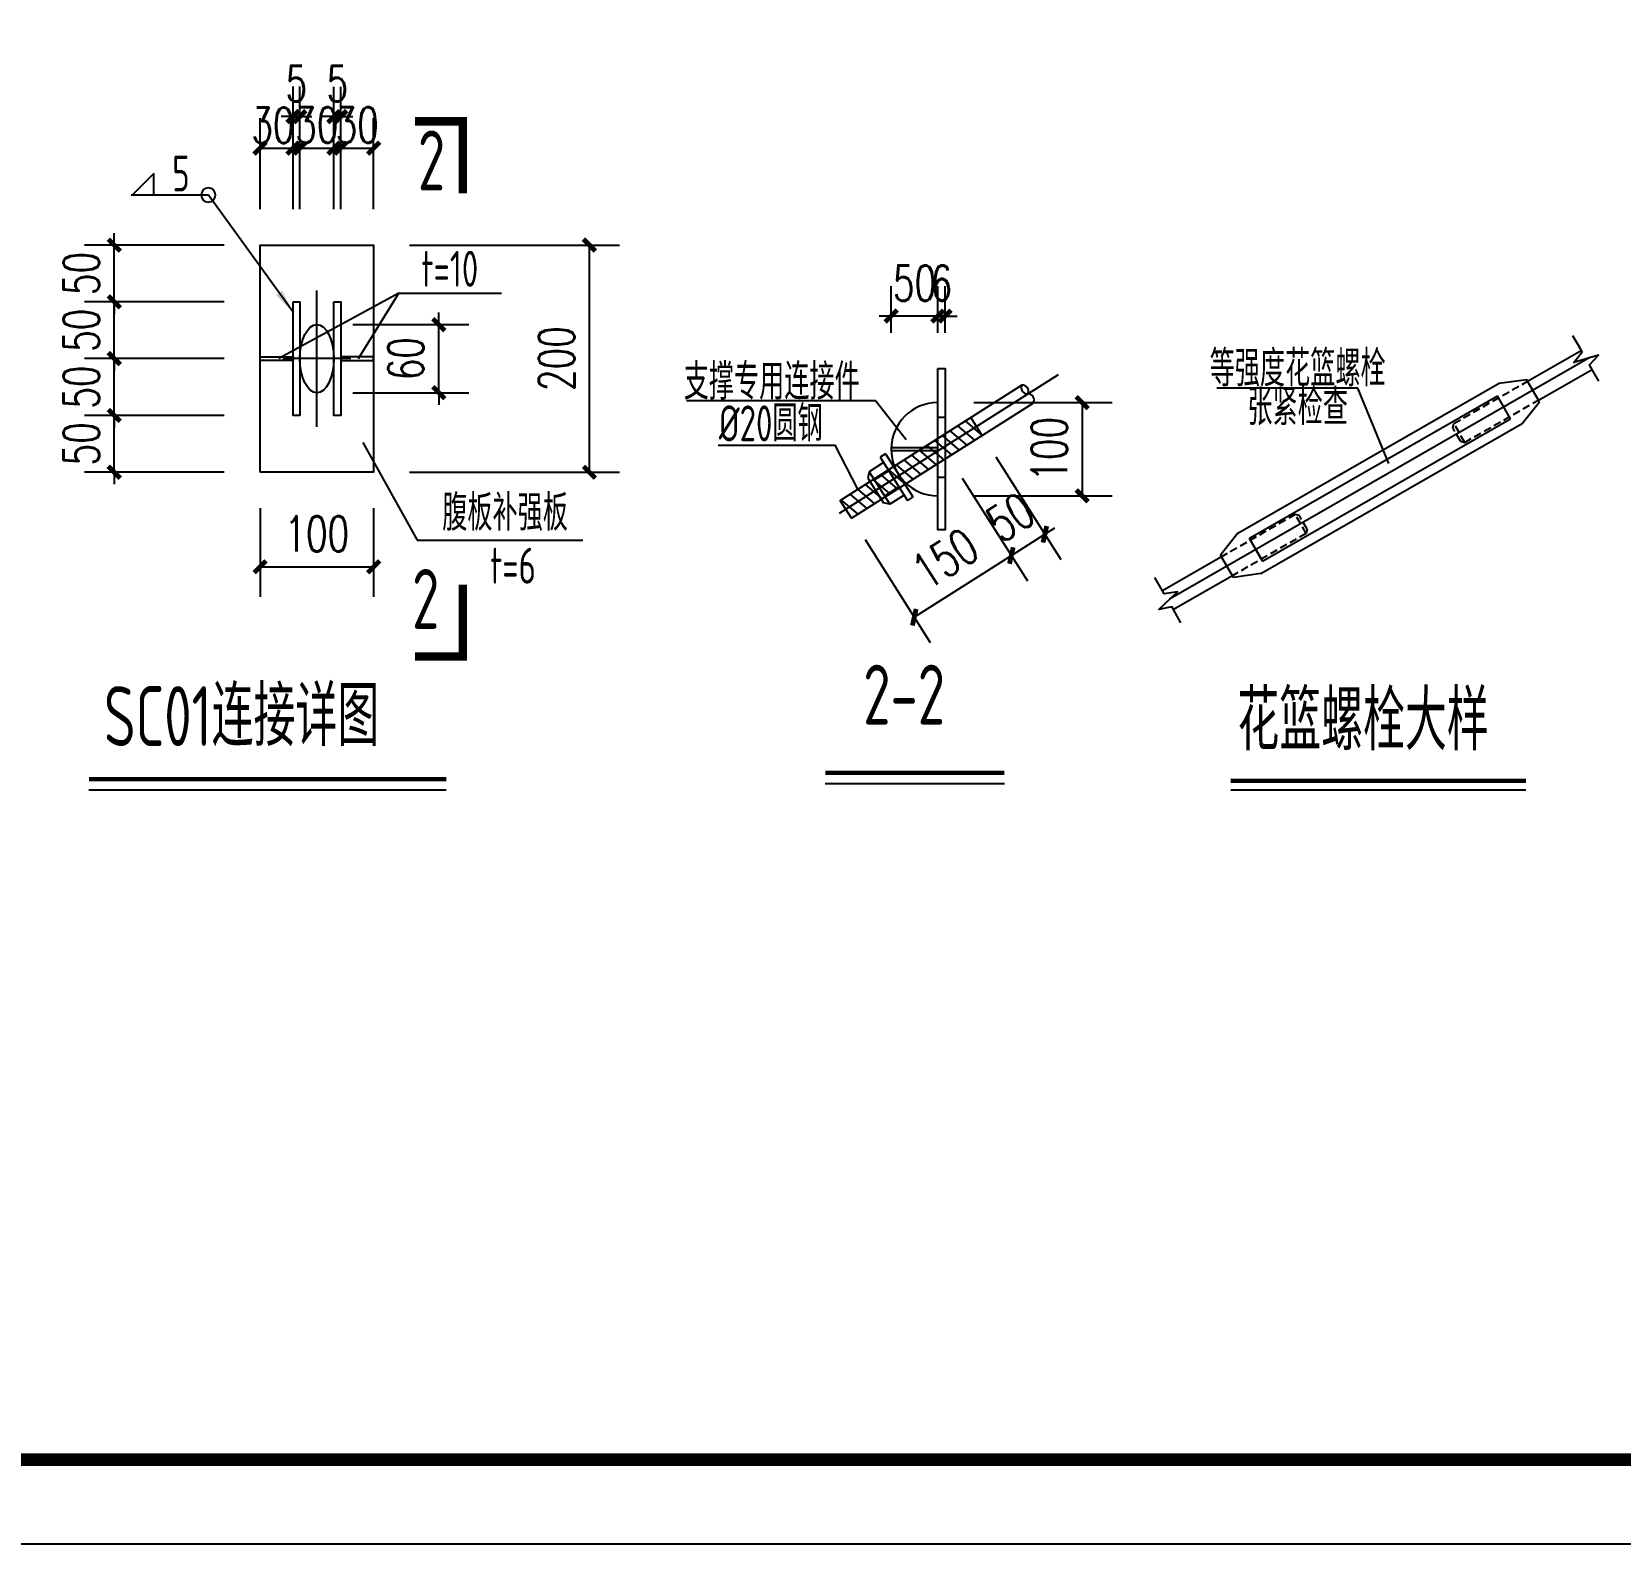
# Model space of a CAD drawing. Extents: x 180850 to 1399066, y 48356 to 327880.
# Drawn here: x 845688 to 872224, y 136382 to 161645 of the extents above; entities that cross this region are included whole.
import ezdxf
from ezdxf.enums import TextEntityAlignment as Align

# ---------------------------------------------------------------- set-up
doc = ezdxf.new("R2010")
doc.units = 0
doc.header["$LTSCALE"] = 1000
doc.linetypes.add('DASHED', pattern=[0.75, 0.5, -0.25])
doc.linetypes.add('HIDDEN2', pattern=[0.1875, 0.125, -0.0625])
for name, color, linetype in [('AXIS', 3, 'Continuous'), ('BOLT', 251, 'Continuous'), ('Boltx', 252, 'DASHED'), ('DOTE', 1, 'Continuous'), ('NUM', 7, 'Continuous'), ('PUB_DIM', 3, 'Continuous'), ('PUB_TITLE', 4, 'Continuous'), ('PZ', 202, 'Continuous'), ('SC', 3, 'Continuous'), ('TEXT', 7, 'Continuous'), ('THIN', 7, 'Continuous'), ('WELD', 7, 'Continuous'), ('XG', 6, 'Continuous')]:
    doc.layers.add(name, color=color, linetype=linetype)
doc.styles.add('_TCH_DIM_T3', font='SIMPLEX', dxfattribs={"width": 0.705882, "bigfont": 'GBCBIG'})
doc.styles.get("Standard").update_dxf_attribs({"font": 'gbenor.shx', "bigfont": 'gbcbig.shx'})
doc.styles.add('TSSD_Label', font='tssdeng.shx', dxfattribs={"width": 0.7, "bigfont": 'hztxt.shx'})
doc.dimstyles.new('TCH-200-1', dxfattribs={"dimtxt": 595, "dimasz": 200, "dimexe": 500, "dimexo": 600, "dimgap": 252.5, "dimtad": 1, "dimdec": 0, "dimzin": 0, "dimdsep": 46, "dimtxsty": '_TCH_DIM_T3', "dimblk": 'ARCHTICK', "dimcen": 0.09, "dimclrd": 3, "dimclre": 3, "dimclrt": 7, "dimazin": 2, "dimtfac": 1, "dimtdec": 0, "dimtix": 1, "dimtmove": 2, "dimatfit": 3, "dimfxl": 1, "dimtolj": 1, "dimtzin": 0, "dimarcsym": 0})
doc.dimstyles.new('TSSD_LEADER_STYLE_400.0', dxfattribs={"dimtxt": 1200, "dimasz": 400, "dimexe": 400, "dimexo": 1000, "dimgap": 0.09, "dimtad": 0, "dimtih": 1, "dimtoh": 1, "dimdec": 4, "dimzin": 0, "dimdsep": 46, "dimtxsty": 'Standard', "dimcen": 0.09, "dimdle": 400, "dimclrt": 7, "dimadec": 0, "dimazin": 0, "dimtfac": 1, "dimtdec": 4, "dimtofl": 0, "dimtmove": 0, "dimatfit": 3, "dimfxl": 1, "dimtolj": 1, "dimtzin": 0, "dimarcsym": 0})

# ---------------------------------------------------------------- blocks, each defined once
blk = doc.blocks.new('_ArchTick')
at = {"color": 0, "linetype": 'ByBlock', "const_width": 0.4}
blk.add_lwpolyline([(-0.5, -0.5), (0.5, 0.5)], dxfattribs=at)
blk = doc.blocks.new('*D1725')
at = {"layer": 'AXIS', "color": 3, "lineweight": -2, "transparency": 16777216}
for p, q in [((861230, 154191), (862320, 152473)), ((859608, 153162), (860698, 151444)), ((860430, 151866), (862052, 152896))]:
    blk.add_line(p, q, dxfattribs=at)
at = {"layer": 'Defpoints', "color": 0, "transparency": 16777216}
for p in [(860909, 154698), (859287, 153668), (862052, 152896)]:
    blk.add_point(p, dxfattribs=at)
at = {"layer": 'AXIS', "color": 3, "lineweight": -2, "transparency": 16777216, "xscale": 200, "yscale": 200, "zscale": 200}
for p, rotation in [((862052, 152896), 32.39712451300666), ((860430, 151866), 212.3971245130067)]:
    blk.add_blockref('_ArchTick', p, dxfattribs=dict(at, rotation=rotation))
at = {"layer": 'AXIS', "color": 7, "transparency": 16777216, "insert": (860946, 152845), "char_height": 595, "attachment_point": 5, "rotation": 32.3971, "style": '_TCH_DIM_T3'}
blk.add_mtext('\\A1;150', dxfattribs=at)
blk = doc.blocks.new('*D1726')
at = {"layer": 'AXIS', "color": 3, "lineweight": -2, "transparency": 16777216}
for p, q in [((860044, 156618), (860044, 157396)), ((860823, 156618), (860823, 157396)), ((860044, 156896), (859844, 156896)), ((860823, 156896), (860044, 156896)), ((860823, 156896), (861023, 156896))]:
    blk.add_line(p, q, dxfattribs=at)
at = {"layer": 'Defpoints', "color": 0, "transparency": 16777216}
for p in [(860044, 156896), (860044, 156018), (860823, 156018)]:
    blk.add_point(p, dxfattribs=at)
at = {"layer": 'AXIS', "color": 3, "lineweight": -2, "transparency": 16777216, "xscale": 200, "yscale": 200, "zscale": 200}
blk.add_blockref('_ArchTick', (860044, 156896), dxfattribs=at)
at = {"layer": 'AXIS', "color": 3, "lineweight": -2, "transparency": 16777216, "xscale": 200, "yscale": 200, "zscale": 200, "rotation": 180}
blk.add_blockref('_ArchTick', (860823, 156896), dxfattribs=at)
at = {"layer": 'AXIS', "color": 7, "transparency": 16777216, "insert": (860434, 157446), "char_height": 595, "attachment_point": 5, "style": '_TCH_DIM_T3'}
blk.add_mtext('\\A1;50', dxfattribs=at)
blk = doc.blocks.new('*D1727')
at = {"layer": 'AXIS', "color": 3, "lineweight": -2, "transparency": 16777216}
for p, q in [((861423, 155451), (863735, 155451)), ((863235, 155451), (863235, 153894)), ((861423, 153894), (863735, 153894))]:
    blk.add_line(p, q, dxfattribs=at)
at = {"layer": 'Defpoints', "color": 0, "transparency": 16777216}
for p in [(860823, 155451), (860823, 153894), (863235, 153894)]:
    blk.add_point(p, dxfattribs=at)
at = {"layer": 'AXIS', "color": 3, "lineweight": -2, "transparency": 16777216, "xscale": 200, "yscale": 200, "zscale": 200}
for p, rotation in [((863235, 155451), 90), ((863235, 153894), 270)]:
    blk.add_blockref('_ArchTick', p, dxfattribs=dict(at, rotation=rotation))
at = {"layer": 'AXIS', "color": 7, "transparency": 16777216, "insert": (862685, 154672), "char_height": 595, "attachment_point": 5, "rotation": 90, "style": '_TCH_DIM_T3'}
blk.add_mtext('\\A1;100', dxfattribs=at)
blk = doc.blocks.new('*D1728')
at = {"layer": 'AXIS', "color": 3, "lineweight": -2, "transparency": 16777216}
for p, q in [((860823, 156618), (860823, 157396)), ((860945, 156618), (860945, 157396)), ((860823, 156896), (860623, 156896)), ((860945, 156896), (860823, 156896)), ((860945, 156896), (861145, 156896))]:
    blk.add_line(p, q, dxfattribs=at)
at = {"layer": 'Defpoints', "color": 0, "transparency": 16777216}
for p in [(860823, 156896), (860823, 156018), (860945, 156018)]:
    blk.add_point(p, dxfattribs=at)
at = {"layer": 'AXIS', "color": 3, "lineweight": -2, "transparency": 16777216, "xscale": 200, "yscale": 200, "zscale": 200}
blk.add_blockref('_ArchTick', (860823, 156896), dxfattribs=at)
at = {"layer": 'AXIS', "color": 3, "lineweight": -2, "transparency": 16777216, "xscale": 200, "yscale": 200, "zscale": 200, "rotation": 180}
blk.add_blockref('_ArchTick', (860945, 156896), dxfattribs=at)
at = {"layer": 'AXIS', "color": 7, "transparency": 16777216, "insert": (860884, 157446), "char_height": 595, "attachment_point": 5, "style": '_TCH_DIM_T3'}
blk.add_mtext('\\A1;6', dxfattribs=at)
blk = doc.blocks.new('*D1729')
at = {"layer": 'AXIS', "color": 3, "lineweight": -2, "transparency": 16777216}
for p, q in [((861790, 154546), (862880, 152829)), ((861230, 154191), (862320, 152473)), ((862052, 152896), (862612, 153251)), ((862612, 153251), (862781, 153358)), ((862052, 152896), (861883, 152788))]:
    blk.add_line(p, q, dxfattribs=at)
at = {"layer": 'Defpoints', "color": 0, "transparency": 16777216}
for p in [(861469, 155053), (860909, 154698), (862612, 153251)]:
    blk.add_point(p, dxfattribs=at)
at = {"layer": 'AXIS', "color": 3, "lineweight": -2, "transparency": 16777216, "xscale": 200, "yscale": 200, "zscale": 200}
for p, rotation in [((862612, 153251), 212.3971245129642), ((862052, 152896), 32.39712451296427)]:
    blk.add_blockref('_ArchTick', p, dxfattribs=dict(at, rotation=rotation))
at = {"layer": 'AXIS', "color": 7, "transparency": 16777216, "insert": (862037, 153538), "char_height": 595, "attachment_point": 5, "rotation": 32.3971, "style": '_TCH_DIM_T3'}
blk.add_mtext('\\A1;50', dxfattribs=at)
blk = doc.blocks.new('*D1730')
at = {"layer": 'AXIS', "color": 3, "lineweight": -2, "transparency": 16777216}
for p, q in [((847066, 156185), (847066, 156385)), ((848902, 156185), (846566, 156185)), ((847066, 155237), (847066, 156185)), ((848902, 155237), (846566, 155237)), ((847066, 155237), (847066, 155037))]:
    blk.add_line(p, q, dxfattribs=at)
at = {"layer": 'Defpoints', "color": 0, "transparency": 16777216}
for p in [(847066, 156185), (849502, 156185), (849502, 155237)]:
    blk.add_point(p, dxfattribs=at)
at = {"layer": 'AXIS', "color": 3, "lineweight": -2, "transparency": 16777216, "xscale": 200, "yscale": 200, "zscale": 200}
for p, rotation in [((847066, 156185), 270), ((847066, 155237), 90)]:
    blk.add_blockref('_ArchTick', p, dxfattribs=dict(at, rotation=rotation))
at = {"layer": 'AXIS', "color": 7, "transparency": 16777216, "insert": (846516, 155711), "char_height": 595, "attachment_point": 5, "rotation": 90, "style": '_TCH_DIM_T3'}
blk.add_mtext('\\A1;50', dxfattribs=at)
blk = doc.blocks.new('*D1731')
at = {"layer": 'AXIS', "color": 3, "lineweight": -2, "transparency": 16777216}
for p, q in [((848902, 157134), (846566, 157134)), ((847066, 157134), (847066, 157334)), ((847066, 156185), (847066, 157134)), ((848902, 156185), (846566, 156185)), ((847066, 156185), (847066, 155985))]:
    blk.add_line(p, q, dxfattribs=at)
at = {"layer": 'Defpoints', "color": 0, "transparency": 16777216}
for p in [(847066, 157134), (849502, 157134), (849502, 156185)]:
    blk.add_point(p, dxfattribs=at)
at = {"layer": 'AXIS', "color": 3, "lineweight": -2, "transparency": 16777216, "xscale": 200, "yscale": 200, "zscale": 200}
for p, rotation in [((847066, 157134), 270), ((847066, 156185), 90)]:
    blk.add_blockref('_ArchTick', p, dxfattribs=dict(at, rotation=rotation))
at = {"layer": 'AXIS', "color": 7, "transparency": 16777216, "insert": (846516, 156659), "char_height": 595, "attachment_point": 5, "rotation": 90, "style": '_TCH_DIM_T3'}
blk.add_mtext('\\A1;50', dxfattribs=at)
blk = doc.blocks.new('*D1732')
at = {"layer": 'AXIS', "color": 3, "lineweight": -2, "transparency": 16777216}
for p, q in [((847066, 158082), (847066, 158282)), ((848902, 158082), (846566, 158082)), ((847066, 157134), (847066, 158082)), ((848902, 157134), (846566, 157134)), ((847066, 157134), (847066, 156934))]:
    blk.add_line(p, q, dxfattribs=at)
at = {"layer": 'Defpoints', "color": 0, "transparency": 16777216}
for p in [(847066, 158082), (849502, 158082), (849502, 157134)]:
    blk.add_point(p, dxfattribs=at)
at = {"layer": 'AXIS', "color": 3, "lineweight": -2, "transparency": 16777216, "xscale": 200, "yscale": 200, "zscale": 200}
for p, rotation in [((847066, 158082), 270), ((847066, 157134), 90)]:
    blk.add_blockref('_ArchTick', p, dxfattribs=dict(at, rotation=rotation))
at = {"layer": 'AXIS', "color": 7, "transparency": 16777216, "insert": (846516, 157608), "char_height": 595, "attachment_point": 5, "rotation": 90, "style": '_TCH_DIM_T3'}
blk.add_mtext('\\A1;50', dxfattribs=at)
blk = doc.blocks.new('*D1733')
at = {"layer": 'AXIS', "color": 3, "lineweight": -2, "transparency": 16777216}
for p, q in [((852487, 156754), (852487, 156954)), ((851050, 156754), (852987, 156754)), ((852487, 155616), (852487, 156754)), ((851050, 155616), (852987, 155616)), ((852487, 155616), (852487, 155416))]:
    blk.add_line(p, q, dxfattribs=at)
at = {"layer": 'Defpoints', "color": 0, "transparency": 16777216}
for p in [(850450, 156754), (852487, 156754), (850450, 155616, 162)]:
    blk.add_point(p, dxfattribs=at)
at = {"layer": 'AXIS', "color": 3, "lineweight": -2, "transparency": 16777216, "xscale": 200, "yscale": 200, "zscale": 200}
for p, rotation in [((852487, 156754), 270), ((852487, 155616), 90)]:
    blk.add_blockref('_ArchTick', p, dxfattribs=dict(at, rotation=rotation))
at = {"layer": 'AXIS', "color": 7, "transparency": 16777216, "insert": (851937, 156185), "char_height": 595, "attachment_point": 5, "rotation": 90, "style": '_TCH_DIM_T3'}
blk.add_mtext('\\A1;60', dxfattribs=at)
blk = doc.blocks.new('*D1734')
at = {"layer": 'AXIS', "color": 3, "lineweight": -2, "transparency": 16777216}
for p, q in [((848902, 155237), (846566, 155237)), ((847066, 155237), (847066, 155437)), ((847066, 154288), (847066, 155237)), ((848902, 154288), (846566, 154288)), ((847066, 154288), (847066, 154088))]:
    blk.add_line(p, q, dxfattribs=at)
at = {"layer": 'Defpoints', "color": 0, "transparency": 16777216}
for p in [(847066, 155237), (849502, 155237), (849502, 154288)]:
    blk.add_point(p, dxfattribs=at)
at = {"layer": 'AXIS', "color": 3, "lineweight": -2, "transparency": 16777216, "xscale": 200, "yscale": 200, "zscale": 200}
for p, rotation in [((847066, 155237), 270), ((847066, 154288), 90)]:
    blk.add_blockref('_ArchTick', p, dxfattribs=dict(at, rotation=rotation))
at = {"layer": 'AXIS', "color": 7, "transparency": 16777216, "insert": (846516, 154762), "char_height": 595, "attachment_point": 5, "rotation": 90, "style": '_TCH_DIM_T3'}
blk.add_mtext('\\A1;50', dxfattribs=at)
blk = doc.blocks.new('*D1735')
at = {"layer": 'AXIS', "color": 3, "lineweight": -2, "transparency": 16777216}
for p, q in [((851999, 158082), (855504, 158082)), ((855004, 154288), (855004, 158082)), ((851999, 154288), (855504, 154288))]:
    blk.add_line(p, q, dxfattribs=at)
at = {"layer": 'Defpoints', "color": 0, "transparency": 16777216}
for p in [(851399, 158082), (855004, 158082), (851399, 154288)]:
    blk.add_point(p, dxfattribs=at)
at = {"layer": 'AXIS', "color": 3, "lineweight": -2, "transparency": 16777216, "xscale": 200, "yscale": 200, "zscale": 200}
for p, rotation in [((855004, 158082), 90), ((855004, 154288), 270)]:
    blk.add_blockref('_ArchTick', p, dxfattribs=dict(at, rotation=rotation))
at = {"layer": 'AXIS', "color": 7, "transparency": 16777216, "insert": (854454, 156185), "char_height": 595, "attachment_point": 5, "rotation": 90, "style": '_TCH_DIM_T3'}
blk.add_mtext('\\A1;200', dxfattribs=at)
blk = doc.blocks.new('*D1736')
at = {"layer": 'AXIS', "color": 3, "lineweight": -2, "transparency": 16777216}
for p, q in [((849502, 153688), (849502, 152209)), ((851399, 153688), (851399, 152209)), ((849502, 152709), (851399, 152709))]:
    blk.add_line(p, q, dxfattribs=at)
at = {"layer": 'Defpoints', "color": 0, "transparency": 16777216}
for p in [(849502, 154288), (851399, 154288), (851399, 152709)]:
    blk.add_point(p, dxfattribs=at)
at = {"layer": 'AXIS', "color": 3, "lineweight": -2, "transparency": 16777216, "xscale": 200, "yscale": 200, "zscale": 200, "rotation": 180}
blk.add_blockref('_ArchTick', (849502, 152709), dxfattribs=at)
at = {"layer": 'AXIS', "color": 3, "lineweight": -2, "transparency": 16777216, "xscale": 200, "yscale": 200, "zscale": 200}
blk.add_blockref('_ArchTick', (851399, 152709), dxfattribs=at)
at = {"layer": 'AXIS', "color": 7, "transparency": 16777216, "insert": (850450, 153259), "char_height": 595, "attachment_point": 5, "style": '_TCH_DIM_T3'}
blk.add_mtext('\\A1;100', dxfattribs=at)
blk = doc.blocks.new('*D1737')
at = {"layer": 'AXIS', "color": 3, "lineweight": -2, "transparency": 16777216}
for p, q in [((849502, 158682), (849502, 160201)), ((850052, 158682), (850052, 160201)), ((849502, 159701), (850052, 159701))]:
    blk.add_line(p, q, dxfattribs=at)
at = {"layer": 'Defpoints', "color": 0, "transparency": 16777216}
for p in [(850052, 159701), (849502, 158082), (850052, 158082)]:
    blk.add_point(p, dxfattribs=at)
at = {"layer": 'AXIS', "color": 3, "lineweight": -2, "transparency": 16777216, "xscale": 200, "yscale": 200, "zscale": 200, "rotation": 180}
blk.add_blockref('_ArchTick', (849502, 159701), dxfattribs=at)
at = {"layer": 'AXIS', "color": 3, "lineweight": -2, "transparency": 16777216, "xscale": 200, "yscale": 200, "zscale": 200}
blk.add_blockref('_ArchTick', (850052, 159701), dxfattribs=at)
at = {"layer": 'AXIS', "color": 7, "transparency": 16777216, "insert": (849716, 160082), "char_height": 595, "attachment_point": 5, "style": '_TCH_DIM_T3'}
blk.add_mtext('\\A1;30', dxfattribs=at)
blk = doc.blocks.new('*D1738')
at = {"layer": 'AXIS', "color": 3, "lineweight": -2, "transparency": 16777216}
for p, q in [((850052, 158682), (850052, 160729)), ((850166, 158682), (850166, 160729)), ((850052, 160229), (849852, 160229)), ((850052, 160229), (850166, 160229)), ((850166, 160229), (850366, 160229))]:
    blk.add_line(p, q, dxfattribs=at)
at = {"layer": 'Defpoints', "color": 0, "transparency": 16777216}
for p in [(850166, 160229), (850052, 158082), (850166, 158082)]:
    blk.add_point(p, dxfattribs=at)
at = {"layer": 'AXIS', "color": 3, "lineweight": -2, "transparency": 16777216, "xscale": 200, "yscale": 200, "zscale": 200}
blk.add_blockref('_ArchTick', (850052, 160229), dxfattribs=at)
at = {"layer": 'AXIS', "color": 3, "lineweight": -2, "transparency": 16777216, "xscale": 200, "yscale": 200, "zscale": 200, "rotation": 180}
blk.add_blockref('_ArchTick', (850166, 160229), dxfattribs=at)
at = {"layer": 'AXIS', "color": 7, "transparency": 16777216, "insert": (850109, 160779), "char_height": 595, "attachment_point": 5, "style": '_TCH_DIM_T3'}
blk.add_mtext('\\A1;5', dxfattribs=at)
blk = doc.blocks.new('*D1739')
at = {"layer": 'AXIS', "color": 3, "lineweight": -2, "transparency": 16777216}
for p, q in [((850166, 158682), (850166, 160201)), ((850735, 158682), (850735, 160201)), ((850166, 159701), (850735, 159701))]:
    blk.add_line(p, q, dxfattribs=at)
at = {"layer": 'Defpoints', "color": 0, "transparency": 16777216}
for p in [(850735, 159701), (850166, 158082), (850735, 158082)]:
    blk.add_point(p, dxfattribs=at)
at = {"layer": 'AXIS', "color": 3, "lineweight": -2, "transparency": 16777216, "xscale": 200, "yscale": 200, "zscale": 200, "rotation": 180}
blk.add_blockref('_ArchTick', (850166, 159701), dxfattribs=at)
at = {"layer": 'AXIS', "color": 3, "lineweight": -2, "transparency": 16777216, "xscale": 200, "yscale": 200, "zscale": 200}
blk.add_blockref('_ArchTick', (850735, 159701), dxfattribs=at)
at = {"layer": 'AXIS', "color": 7, "transparency": 16777216, "insert": (850450, 160086), "char_height": 595, "attachment_point": 5, "style": '_TCH_DIM_T3'}
blk.add_mtext('\\A1;30', dxfattribs=at)
blk = doc.blocks.new('*D1740')
at = {"layer": 'AXIS', "color": 3, "lineweight": -2, "transparency": 16777216}
for p, q in [((850735, 158682), (850735, 160728)), ((850849, 158682), (850849, 160728)), ((850735, 160228), (850535, 160228)), ((850735, 160228), (850849, 160228)), ((850849, 160228), (851049, 160228))]:
    blk.add_line(p, q, dxfattribs=at)
at = {"layer": 'Defpoints', "color": 0, "transparency": 16777216}
for p in [(850849, 160228), (850735, 158082), (850849, 158082)]:
    blk.add_point(p, dxfattribs=at)
at = {"layer": 'AXIS', "color": 3, "lineweight": -2, "transparency": 16777216, "xscale": 200, "yscale": 200, "zscale": 200}
blk.add_blockref('_ArchTick', (850735, 160228), dxfattribs=at)
at = {"layer": 'AXIS', "color": 3, "lineweight": -2, "transparency": 16777216, "xscale": 200, "yscale": 200, "zscale": 200, "rotation": 180}
blk.add_blockref('_ArchTick', (850849, 160228), dxfattribs=at)
at = {"layer": 'AXIS', "color": 7, "transparency": 16777216, "insert": (850792, 160778), "char_height": 595, "attachment_point": 5, "style": '_TCH_DIM_T3'}
blk.add_mtext('\\A1;5', dxfattribs=at)
blk = doc.blocks.new('*D1741')
at = {"layer": 'AXIS', "color": 3, "lineweight": -2, "transparency": 16777216}
for p, q in [((850849, 158682), (850849, 160201)), ((851399, 158682), (851399, 160201)), ((850849, 159701), (851399, 159701))]:
    blk.add_line(p, q, dxfattribs=at)
at = {"layer": 'Defpoints', "color": 0, "transparency": 16777216}
for p in [(851399, 159701), (850849, 158082), (851399, 158082)]:
    blk.add_point(p, dxfattribs=at)
at = {"layer": 'AXIS', "color": 3, "lineweight": -2, "transparency": 16777216, "xscale": 200, "yscale": 200, "zscale": 200, "rotation": 180}
blk.add_blockref('_ArchTick', (850849, 159701), dxfattribs=at)
at = {"layer": 'AXIS', "color": 3, "lineweight": -2, "transparency": 16777216, "xscale": 200, "yscale": 200, "zscale": 200}
blk.add_blockref('_ArchTick', (851399, 159701), dxfattribs=at)
at = {"layer": 'AXIS', "color": 7, "transparency": 16777216, "insert": (851125, 160088), "char_height": 595, "attachment_point": 5, "style": '_TCH_DIM_T3'}
blk.add_mtext('\\A1;30', dxfattribs=at)
blk = doc.blocks.new('_WELD003')
at = {"color": 0, "linetype": 'ByBlock'}
blk.add_circle((0, 0), 0.5, dxfattribs=at)
blk = doc.blocks.new('_WELD004')
at = {"color": 0, "linetype": 'ByBlock'}
for p, q in [((0, 1), (1, 0)), ((0, 0), (0, 1))]:
    blk.add_line(p, q, dxfattribs=at)

msp = doc.modelspace()

# ---------------------------------------------------------------- linework, layer by layer
for p, q in [((861023.82, 154981.17, 60.64), (861307.16, 154739.71, 60.64)), ((861152.16, 155062.61, 60.64), (861435.5, 154821.16, 60.64)), ((861280.51, 155144.05, 60.64), (861563.85, 154902.6, 60.64)), ((860638.78, 154736.85, 60.64), (860922.12, 154495.39, 60.64)), ((860767.13, 154818.29, 60.64), (861050.47, 154576.83, 60.64)), ((860895.47, 154899.73, 60.64), (861178.81, 154658.27, 60.64)), ((860253.75, 154492.52, 60.64), (860537.09, 154251.07, 60.64)), ((860382.09, 154573.96, 60.64), (860665.43, 154332.51, 60.64)), ((860510.44, 154655.41, 60.64), (860793.78, 154413.95, 60.64)), ((859868.71, 154248.2, 60.64), (860152.05, 154006.74, 60.64)), ((859997.06, 154329.64, 60.64), (860280.4, 154088.19, 60.64)), ((860125.4, 154411.08, 60.64), (860408.74, 154169.63, 60.64)), ((859355.33, 153922.43, 60.64), (859638.67, 153680.98, 60.64)), ((859483.68, 154003.88, 60.64), (859767.02, 153762.42, 60.64)), ((859612.02, 154085.32, 60.64), (859895.36, 153843.86, 60.64)), ((859740.37, 154166.76, 60.64), (860023.71, 153925.3, 60.64)), ((859205.8, 153827.55, 60.64), (859489.14, 153586.09, 60.64))]:
    msp.add_line(p, q)
at = {"layer": 'AXIS'}
for p, q in [((851817.44, 157281.45, 181.93), (849813.41, 156188.52, -60.64)), ((851147.27, 156186.12, 181.93), (851817.44, 157281.45, 181.93)), ((851817.44, 157281.45, 181.93), (853532.59, 157281.45, 181.93)), ((867839.48, 155691.62), (865483.77, 155691.62)), ((868360.28, 154434.74), (867839.48, 155691.62)), ((856626.61, 155485.56, 60.64), (859780.92, 155485.56, 60.64)), ((859780.92, 155485.56, 60.64), (860292.52, 154834.7, 60.64)), ((851216.17, 154786.16, 181.93), (852123.36, 153151.17, 181.93)), ((852123.36, 153151.17, 181.93), (854893.94, 153151.17, 181.93))]:
    msp.add_line(p, q, dxfattribs=at)
at = {"layer": 'AXIS', "elevation": 60.64}
msp.add_lwpolyline([(857151.62, 154739.08), (859103.65, 154739.08), (859483.68, 154003.88)], dxfattribs=at)
at = {"layer": 'BOLT'}
for p, q in [((859917.75, 154447.81, 60.64), (859677.49, 154295.36, 60.64)), ((859950.67, 154595.08, 60.64), (859860.57, 154537.91, 60.64)), ((859860.57, 154537.91, 60.64), (860317.94, 153817.14, 60.64)), ((859950.67, 154595.08, 60.64), (860408.04, 153874.31, 60.64)), ((859677.49, 154295.36, 60.64), (859654.21, 154191.22, 60.64)), ((859654.21, 154191.22, 60.64), (859916.38, 153778.06, 60.64)), ((859677.49, 154295.36, 60.64), (860020.51, 153754.78, 60.64)), ((860003.5, 154312.67, 60.64), (859763.24, 154160.21, 60.64)), ((860175.01, 154042.38, 60.64), (859934.76, 153889.92, 60.64)), ((860020.51, 153754.78, 60.64), (859916.38, 153778.06, 60.64)), ((860260.77, 153907.23, 60.64), (860020.51, 153754.78, 60.64)), ((860408.04, 153874.31, 60.64), (860317.94, 153817.14, 60.64))]:
    msp.add_line(p, q, dxfattribs=at)
at = {"layer": 'Boltx'}
msp.add_line((861563.85, 154902.6, 60.64), (861373.28, 155202.92, 60.64), dxfattribs=at)
at = {"layer": 'DOTE'}
for p, q in [((850450.42, 155046.97, 101.07), (850450.42, 157323.34, 101.07)), ((851019.51, 156185.15, 101.07), (849881.33, 156185.15, 101.07)), ((871718.47, 156202.32), (864694.98, 152165.83)), ((859183.75, 153602.93, 60.64), (862838.83, 155922.26, 60.64))]:
    msp.add_line(p, q, dxfattribs=at)
at = {"layer": 'NUM', "const_width": 75}
for points, elevation in [([(846641.76, 149162.5), (852610.44, 149162.5)], 181.93), ([(858943.48, 149266.96), (861937.05, 149266.96)], 121.29)]:
    msp.add_lwpolyline(points, dxfattribs=dict(at, elevation=elevation))
msp.add_lwpolyline([(865716.4, 149134.14), (870649.09, 149134.14)], dxfattribs=at)
at = {"layer": 'PUB_DIM', "const_width": 140, "elevation": 60.64}
for points in [[(852888.18, 158949.02), (852888.18, 160149.02), (852088.18, 160149.02)], [(852888.18, 152407.64), (852888.18, 151207.64), (852088.18, 151207.64)]]:
    msp.add_lwpolyline(points, dxfattribs=at)
at = {"layer": 'PUB_TITLE'}
msp.add_lwpolyline([(797005.45, 220381.89), (915934.63, 220381.89), (915934.63, 136381.97), (797005.45, 136381.97)], close=True, dxfattribs=at)
at = {"layer": 'PUB_TITLE', "const_width": 212.12}
msp.add_lwpolyline([(800540.8, 137796.11), (800540.8, 218967.75), (914520.49, 218967.75), (914520.49, 137796.11)], close=True, dxfattribs=at)
at = {"layer": 'PZ'}
for points, elevation in [([(849501.93, 154288.19), (849501.93, 158082.12), (851398.9, 158082.12), (851398.9, 154288.19)], 101.07), ([(850052.05, 157133.64), (850165.87, 157133.64), (850165.87, 155236.67), (850052.05, 155236.67)], 101.07), ([(850734.96, 157133.64), (850848.78, 157133.64), (850848.78, 155236.67), (850734.96, 155236.67)], 101.07), ([(849501.93, 156215.83), (850052.05, 156215.83), (850052.05, 156154.48), (849501.93, 156154.48)], 101.07), ([(851398.9, 156215.83), (850848.78, 156215.83), (850848.78, 156154.48), (851398.9, 156154.48)], 101.07), ([(860822.57, 156018.31), (860944.89, 156018.31), (860944.89, 153326.68), (860822.57, 153326.68)], 60.64), ([(860822.57, 155206.51), (860944.89, 155206.51), (860944.89, 154198.49), (860822.57, 154198.49)], 60.64), ([(860822.57, 154695.5), (860044.5, 154695.5), (860044.5, 154649.49), (860822.57, 154649.49)], 60.64)]:
    msp.add_lwpolyline(points, close=True, dxfattribs=dict(at, elevation=elevation))
msp.add_arc((860822.57, 154672.5, 60.64), 778.08, 90, 270, dxfattribs=at)
msp.add_ellipse((850450.42, 156185.15, 101.07), major_axis=(0, -569.09), ratio=0.5, dxfattribs=at)
at = {"layer": 'SC'}
for p, q in [((870674.71, 155807.87), (871573.71, 156322.86)), ((870856.26, 155491.8), (871754.62, 156006.42)), ((859191.39, 153818.4, 60.64), (862233.81, 155748.97, 60.64)), ((859381.96, 153518.08, 60.64), (862415.91, 155443.27, 60.64)), ((859381.96, 153518.08, 60.64), (859191.39, 153818.4, 60.64)), ((865564.07, 152875.52), (864577.24, 152308.37)), ((865745.33, 152559.28), (864759.13, 151992.5))]:
    msp.add_line(p, q, dxfattribs=at)
at = {"layer": 'SC', "linetype": 'HIDDEN2'}
for p, q in [((869444.39, 155103.1), (870675.08, 155808.09)), ((869625.57, 154786.82), (870856.26, 155491.8)), ((869425.01, 155033.65), (869443.77, 155102.74)), ((869555.86, 154805.23), (869425.01, 155033.65)), ((869624.95, 154786.46), (869443.77, 155102.74)), ((869555.86, 154805.23), (869624.95, 154786.46)), ((866793.4, 153582.02), (865563.7, 152875.3)), ((866975.64, 153266.36), (866794.02, 153582.38)), ((866863.14, 153563.72), (866794.02, 153582.38)), ((866994.31, 153335.47), (866863.14, 153563.72)), ((866975.02, 153266), (865745.33, 152559.28)), ((866994.31, 153335.47), (866975.64, 153266.36))]:
    msp.add_line(p, q, dxfattribs=at)
at = {"layer": 'SC'}
for points in [[(871866, 155811.6), (871740.37, 156031.35), (871711.87, 156081.2), (871861.49, 156244.49), (871446.16, 156122.03), (871587.91, 156298.02), (871559.41, 156347.87), (871433.78, 156567.62)], [(864885.45, 151773.14), (864759.13, 151992.5), (864730.48, 152042.26), (864514, 151995.5), (864829.31, 152292.27), (864605.85, 152258.69), (864577.19, 152308.46), (864450.87, 152527.82)]]:
    msp.add_lwpolyline(points, dxfattribs=at)
for centre, start, end in [((862317.49, 155695.27, 60.64), 147.306988, 274.254211), ((862238.29, 155645.02, 60.64), 330.540038, 97.487261), ((862332.24, 155496.97, 60.64), 327.306988, 94.254211)]:
    msp.add_arc(centre, 99.42, start, end, dxfattribs=at)
at = {"layer": 'THIN'}
for points, elevation in [([(846641.76, 148982.5), (852610.44, 148982.5)], 181.93), ([(858943.48, 149086.96), (861937.05, 149086.96)], 121.29)]:
    msp.add_lwpolyline(points, dxfattribs=dict(at, elevation=elevation))
msp.add_lwpolyline([(865716.4, 148984.14), (870649.09, 148984.14)], dxfattribs=at)
at = {"layer": 'WELD'}
msp.add_line((848637.37, 158918.39, 456.03), (847348.31, 158918.39, 456.03), dxfattribs=at)
at = {"layer": 'XG'}
for p, q in [((865833.99, 153267.62), (870200.68, 155772.98)), ((870200.68, 155772.98), (870658.38, 155837.45)), ((870873.77, 155461.64), (870658.38, 155837.45)), ((866028.91, 153186.43), (870172.21, 155563.75)), ((870391.87, 155180.49), (870172.21, 155563.75)), ((870586.8, 155099.3), (870873.77, 155461.64)), ((866220.1, 152593.94), (870586.8, 155099.3)), ((866248.58, 152803.17), (870391.87, 155180.49)), ((870372.67, 155214), (870372.85, 155214.11)), ((865833.99, 153267.62), (865547.01, 152905.28)), ((866248.58, 152803.17), (866028.91, 153186.43)), ((866246.12, 152807.46), (866030.72, 153183.28)), ((865762.41, 152529.47), (865547.01, 152905.28)), ((866220.1, 152593.94), (865762.41, 152529.47))]:
    msp.add_line(p, q, dxfattribs=at)

# ---------------------------------------------------------------- block references
at = {"layer": 'WELD'}
for name, p, xscale, yscale, zscale in [('_WELD004', (847727.03, 158918.39, 456.03), -359.9991, 359.9991, 359.9991), ('_WELD003', (848637.37, 158918.39, 456.03), -239.9994, 239.9994, 239.9994)]:
    msp.add_blockref(name, p, dxfattribs=dict(at, xscale=xscale, yscale=yscale, zscale=zscale))

# ---------------------------------------------------------------- texts
at = {"layer": 'TEXT', "style": 'TSSD_Label', "width": 0.7}
for s, height, p in [('2', 1000, (852365.53, 159495.8, 181.93)), ('等强度花篮螺栓', 600, (866834.83, 156020.83)), ('张紧检查', 600, (866834.83, 155373.35)), ('2', 1000, (852267.9, 152172.05, 181.93))]:
    msp.add_text(s, height=height, dxfattribs=at).set_placement(p, align=Align.MIDDLE_CENTER)
msp.add_text('5', height=600, dxfattribs=at).set_placement((848034.02, 158978.39, 456.03))
for s, p in [('t=10', (852671.27, 157686.01, 181.93)), ('支撑专用连接件', (858049.43, 155830.21)), ('腹板补强板', (853594.69, 153640.55, 181.93)), ('t=6', (853727.17, 152727.6, 181.93))]:
    msp.add_text(s, height=600, dxfattribs=at).set_placement(p, align=Align.MIDDLE)
msp.add_text('%%C20圆钢', height=600, dxfattribs=at).set_placement((858901.01, 154803.87), align=Align.RIGHT)
for s, p in [('2-2', (859577.23, 149772.98, 121.29)), ('SC01连接详图', (846893.76, 149414.5, 181.93)), ('花篮螺栓大样', (865827.19, 149344.14))]:
    msp.add_text(s, height=1000, dxfattribs=at).set_placement(p, align=Align.BOTTOM_LEFT)

# ---------------------------------------------------------------- dimensions: what is measured, and where the dimension line sits
at = {"layer": 'AXIS'}
for base, p1, p2, text, picture, middle in [((850165.87, 160229.15, -60.64), (850052.05, 158082.12, -60.64), (850165.87, 158082.12, -60.64), '5', '*D1738', (850108.96, 160779.15, -60.64)), ((850848.78, 160227.73, -60.64), (850734.96, 158082.12, -60.64), (850848.78, 158082.12, -60.64), '5', '*D1740', (850791.87, 160777.73, -60.64)), ((860044.5, 156896.48), (860822.57, 156018.31), (860044.5, 156018.31), '50', '*D1726', (860433.54, 157446.48)), ((860822.57, 156896.48), (860944.89, 156018.31), (860822.57, 156018.31), '6', '*D1728', (860883.73, 157446.48)), ((851398.9, 152709.15, -60.64), (849501.93, 154288.19, -60.64), (851398.9, 154288.19, -60.64), '100', '*D1736', (850450.42, 153259.15, -60.64))]:
    dim = msp.add_linear_dim(base=base, p1=p1, p2=p2, text=text, dimstyle='TCH-200-1', dxfattribs=at)
    dim.commit()
    dim.dimension.update_dxf_attribs({"geometry": picture, "text_midpoint": middle})
for base, p1, p2, picture, middle in [((850052.05, 159700.73, -60.64), (849501.93, 158082.12, -60.64), (850052.05, 158082.12, -60.64), '*D1737', (849715.54, 160082.14, -60.64)), ((850734.96, 159700.73, -60.64), (850165.87, 158082.12, -60.64), (850734.96, 158082.12, -60.64), '*D1739', (850450.42, 160085.89, -60.64)), ((851398.9, 159700.73, -60.64), (850848.78, 158082.12, -60.64), (851398.9, 158082.12, -60.64), '*D1741', (851124.82, 160087.64, -60.64))]:
    dim = msp.add_linear_dim(base=base, p1=p1, p2=p2, text='30', dimstyle='TCH-200-1', dxfattribs=at)
    dim.commit()
    dim.dimension.update_dxf_attribs({"geometry": picture, "text_midpoint": middle, "dimtype": 160})
for base, p1, p2, text, picture, middle in [((847066, 158082.12, -60.64), (849501.93, 157133.64, -60.64), (849501.93, 158082.12, -60.64), '50', '*D1732', (846516, 157607.88, -60.64)), ((855003.6, 158082.12, -60.64), (851398.9, 154288.19, -60.64), (851398.9, 158082.12, -60.64), '200', '*D1735', (854453.6, 156185.15, -60.64)), ((847066, 157133.64, -60.64), (849501.93, 156185.15, -60.64), (849501.93, 157133.64, -60.64), '50', '*D1731', (846516, 156659.4, -60.64)), ((852486.61, 156754.24, 101.07), (850450.42, 155616.06, 262.79), (850450.42, 156754.24, 101.07), '60', '*D1733', (851936.61, 156185.15, 101.07)), ((847066, 156185.15, -60.64), (849501.93, 155236.67, -60.64), (849501.93, 156185.15, -60.64), '50', '*D1730', (846516, 155710.91, -60.64)), ((863234.52, 153894.42), (860822.57, 155450.57), (860822.57, 153894.42), '100', '*D1727', (862684.52, 154672.5)), ((847066, 155236.67, -60.64), (849501.93, 154288.19, -60.64), (849501.93, 155236.67, -60.64), '50', '*D1734', (846516, 154762.43, -60.64))]:
    dim = msp.add_linear_dim(base=base, p1=p1, p2=p2, angle=90, text=text, dimstyle='TCH-200-1', dxfattribs=at)
    dim.commit()
    dim.dimension.update_dxf_attribs({"geometry": picture, "text_midpoint": middle})
for p1, p2, text, picture, middle in [((860908.8, 154697.56), (861468.56, 155052.76), '50', '*D1729', (862037.41, 153537.62)), ((859286.67, 153668.24), (860908.8, 154697.56), '150', '*D1725', (860946.47, 152845.37))]:
    dim = msp.add_aligned_dim(p1=p1, p2=p2, distance=-2134.09, text=text, dimstyle='TCH-200-1', dxfattribs=at)
    dim.commit()
    dim.dimension.update_dxf_attribs({"geometry": picture, "text_midpoint": middle})

# ---------------------------------------------------------------- leaders
at = {"layer": 'WELD'}
msp.add_leader([(850052.05, 156960.54, 101.07), (848637.37, 158918.39, 101.07)], dimstyle='TSSD_LEADER_STYLE_400.0', dxfattribs=at)

doc.saveas('drawing.dxf')
